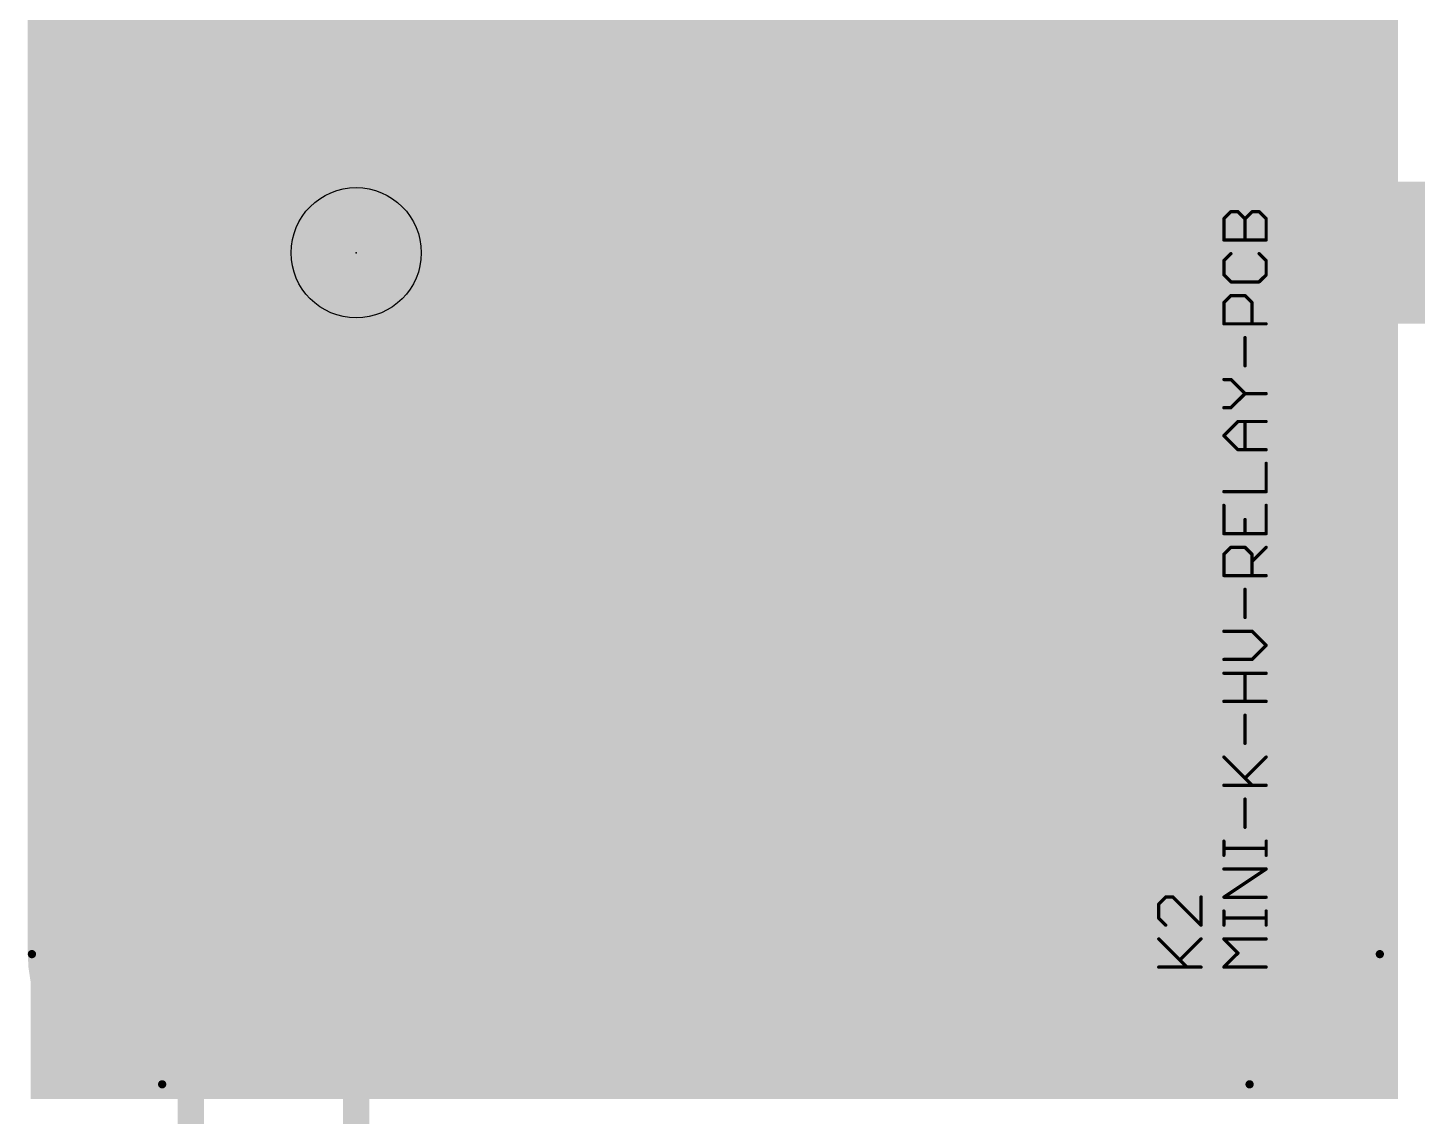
# Model space of a CAD drawing. Extents: x 8.2 to 88.1, y 6.1 to 80.7.
# Drawn here: x 47.03 to 68.36, y 15.94 to 32.67 of the extents above; entities that cross this region are included whole.
import ezdxf

# ---------------------------------------------------------------- set-up
doc = ezdxf.new("R2010")
doc.units = 0
for name, color, linetype in [('1', 22, 'CONTINUOUS'), ('17', 82, 'CONTINUOUS'), ('20', 7, 'CONTINUOUS'), ('23', 7, 'CONTINUOUS'), ('25', 253, 'CONTINUOUS'), ('27', 253, 'CONTINUOUS'), ('39', 22, 'CONTINUOUS'), ('51', 253, 'CONTINUOUS')]:
    doc.layers.add(name, color=color, linetype=linetype)

# ---------------------------------------------------------------- blocks, each defined once
blk = doc.blocks.new('RECT')
blk.add_solid([(-0.5, -0.5), (0.5, -0.5), (-0.5, 0.5), (0.5, 0.5)])
blk = doc.blocks.new('ROUNDP')
at = {"const_width": 0.5}
blk.add_lwpolyline([(0, -0.25, 1), (0, 0.25, 1), (0, -0.25)], format="xyb", dxfattribs=at)

msp = doc.modelspace()

# ---------------------------------------------------------------- linework, layer by layer
at = {"layer": '1'}
for points, const_width in [([(49.53, 12.7), (49.53, 48.26)], 0.4064), ([(54.57, 31.75), (52.07, 34.25)], 0.4064), ([(54.61, 31.75), (54.57, 31.75)], 0.4064), ([(54.61, 22.86), (54.61, 31.75)], 0.4064), ([(60.97, 26.68), (63.5, 29.21)], 2.1844), ([(63.5, 29.21), (73.01, 29.21)], 2.1844), ([(60.97, 24.17), (60.97, 26.68)], 2.1844), ([(52.07, 20.32), (54.61, 22.86)], 0.4064), ([(52.07, 12.7), (52.07, 20.32)], 0.4064)]:
    msp.add_lwpolyline(points, dxfattribs=dict(at, const_width=const_width))
for points, const_width in [([(54.57, 31.8516, 1), (54.57, 31.6484)], 0.2032), ([(54.4982, 31.6782, 1), (54.6418, 31.8218)], 0.2032), ([(54.7116, 31.75, 1), (54.5084, 31.75)], 0.2032), ([(54.61, 31.6484, 1), (54.61, 31.8516)], 0.2032), ([(63.5, 29.7561, 1), (63.5, 28.6639)], 1.0922), ([(63.8862, 28.8238, 1), (63.1138, 29.5962)], 1.0922), ([(61.5161, 26.68, 1), (60.4239, 26.68)], 1.0922), ([(60.5838, 27.0662, 1), (61.3562, 26.2938)], 1.0922), ([(60.4239, 24.17, 1), (61.5161, 24.17)], 1.0922), ([(54.6818, 22.7882, 1), (54.5382, 22.9318)], 0.2032), ([(54.5084, 22.86, 1), (54.7116, 22.86)], 0.2032), ([(52.1716, 20.32, 1), (51.9684, 20.32)], 0.2032), ([(51.9982, 20.3918, 1), (52.1418, 20.2482)], 0.2032)]:
    msp.add_lwpolyline(points, format="xyb", dxfattribs=dict(at, const_width=const_width))
at = {"layer": '20'}
msp.add_circle((52.07, 29.21), 1, dxfattribs=at)
at = {"layer": '23'}
msp.add_point((52.07, 29.21), dxfattribs=at)
at = {"layer": '25', "const_width": 0.0508}
for points in [[(64.5032, 19.313), (64.3949, 19.2047)], [(64.3949, 19.2047), (64.3949, 18.9881)], [(64.6115, 19.313), (64.5032, 19.313)], [(65.0446, 18.8799), (64.6115, 19.313)], [(65.0446, 19.313), (65.0446, 18.8799)], [(64.3949, 18.9881), (64.5032, 18.8799)], [(64.8281, 18.2354), (64.3949, 18.6685)], [(64.7198, 18.3436), (65.0446, 18.6685)], [(64.3949, 18.2354), (65.0446, 18.2354)]]:
    msp.add_lwpolyline(points, dxfattribs=at)
at = {"layer": '25', "const_width": 0.0254}
for points in [[(64.4076, 19.2047, 1), (64.3822, 19.2047)], [(64.3859, 19.2137, 1), (64.4039, 19.1957)], [(64.5032, 19.3257, 1), (64.5032, 19.3003)], [(64.5122, 19.304, 1), (64.4942, 19.322)], [(64.6205, 19.322, 1), (64.6025, 19.304)], [(64.6115, 19.3003, 1), (64.6115, 19.3257)], [(65.0573, 19.313, 1), (65.0319, 19.313)], [(64.4039, 18.9971, 1), (64.3859, 18.9791)], [(64.3822, 18.9881, 1), (64.4076, 18.9881)], [(64.4942, 18.8709, 1), (64.5122, 18.8889)], [(65.0319, 18.8799, 1), (65.0573, 18.8799)], [(65.0356, 18.8709, 1), (65.0536, 18.8889)], [(64.4039, 18.6775, 1), (64.3859, 18.6595)], [(65.0536, 18.6595, 1), (65.0356, 18.6775)], [(64.7108, 18.3526, 1), (64.7288, 18.3346)], [(64.3949, 18.2481, 1), (64.3949, 18.2227)], [(64.8191, 18.2264, 1), (64.8371, 18.2444)], [(65.0446, 18.2227, 1), (65.0446, 18.2481)]]:
    msp.add_lwpolyline(points, format="xyb", dxfattribs=at)
at = {"layer": '27', "const_width": 0.0508}
for points in [[(65.3949, 29.7316), (65.5032, 29.8399)], [(65.3949, 29.4068), (65.3949, 29.7316)], [(65.5032, 29.8399), (65.6115, 29.8399)], [(65.6115, 29.8399), (65.7198, 29.7316)], [(65.7198, 29.7316), (65.8281, 29.8399)], [(65.7198, 29.4068), (65.7198, 29.7316)], [(65.8281, 29.8399), (65.9364, 29.8399)], [(65.9364, 29.8399), (66.0446, 29.7316)], [(66.0446, 29.7316), (66.0446, 29.4068)], [(66.0446, 29.4068), (65.3949, 29.4068)], [(65.5032, 29.1954), (65.3949, 29.0871)], [(65.3949, 29.0871), (65.3949, 28.8705)], [(66.0446, 29.0871), (65.9364, 29.1954)], [(66.0446, 28.8705), (66.0446, 29.0871)], [(65.3949, 28.8705), (65.5032, 28.7623)], [(65.9364, 28.7623), (66.0446, 28.8705)], [(65.5032, 28.7623), (65.9364, 28.7623)], [(65.3949, 28.4426), (65.5032, 28.5509)], [(65.3949, 28.1178), (65.3949, 28.4426)], [(65.5032, 28.5509), (65.7198, 28.5509)], [(65.7198, 28.5509), (65.8281, 28.4426)], [(65.8281, 28.4426), (65.8281, 28.1178)], [(66.0446, 28.1178), (65.3949, 28.1178)], [(65.7198, 27.4733), (65.7198, 27.9064)], [(65.5032, 27.2619), (65.3949, 27.2619)], [(65.7198, 27.0453), (65.5032, 27.2619)], [(65.5032, 26.8288), (65.7198, 27.0453)], [(65.7198, 27.0453), (66.0446, 27.0453)], [(65.3949, 26.8288), (65.5032, 26.8288)], [(65.3949, 26.4008), (65.6115, 26.6174)], [(65.6115, 26.6174), (66.0446, 26.6174)], [(65.7198, 26.1843), (65.7198, 26.6174)], [(65.6115, 26.1843), (65.3949, 26.4008)], [(66.0446, 26.1843), (65.6115, 26.1843)], [(66.0446, 25.5398), (66.0446, 25.9729)], [(65.3949, 25.5398), (66.0446, 25.5398)], [(65.3949, 25.3284), (65.3949, 24.8953)], [(66.0446, 24.8953), (66.0446, 25.3284)], [(65.7198, 24.8953), (65.7198, 25.1118)], [(65.3949, 24.8953), (66.0446, 24.8953)], [(65.3949, 24.5756), (65.5032, 24.6839)], [(65.3949, 24.2508), (65.3949, 24.5756)], [(65.5032, 24.6839), (65.7198, 24.6839)], [(65.7198, 24.6839), (65.8281, 24.5756)], [(65.8281, 24.4673), (66.0446, 24.6839)], [(65.8281, 24.5756), (65.8281, 24.2508)], [(66.0446, 24.2508), (65.3949, 24.2508)], [(65.7198, 23.6063), (65.7198, 24.0394)], [(65.8281, 23.3949), (65.3949, 23.3949)], [(66.0446, 23.1783), (65.8281, 23.3949)], [(65.8281, 22.9618), (66.0446, 23.1783)], [(65.3949, 22.9618), (65.8281, 22.9618)], [(65.3949, 22.7504), (66.0446, 22.7504)], [(65.7198, 22.3173), (65.7198, 22.7504)], [(66.0446, 22.3173), (65.3949, 22.3173)], [(65.7198, 21.6728), (65.7198, 22.1059)], [(65.8281, 21.0283), (65.3949, 21.4614)], [(65.7198, 21.1365), (66.0446, 21.4614)], [(65.3949, 21.0283), (66.0446, 21.0283)], [(65.7198, 20.3838), (65.7198, 20.8169)], [(65.3949, 19.9541), (65.3949, 20.1706)], [(66.0446, 20.0623), (65.3949, 20.0623)], [(66.0446, 19.9541), (66.0446, 20.1706)], [(65.3949, 19.3096), (66.0446, 19.7427)], [(66.0446, 19.7427), (65.3949, 19.7427)], [(66.0446, 19.3096), (65.3949, 19.3096)], [(65.3949, 18.8799), (65.3949, 19.0964)], [(66.0446, 18.9881), (65.3949, 18.9881)], [(66.0446, 18.8799), (66.0446, 19.0964)], [(65.6115, 18.4519), (65.3949, 18.6685)], [(65.3949, 18.6685), (66.0446, 18.6685)], [(65.3949, 18.2354), (65.6115, 18.4519)], [(66.0446, 18.2354), (65.3949, 18.2354)]]:
    msp.add_lwpolyline(points, dxfattribs=at)
at = {"layer": '27', "const_width": 0.0254}
for points in [[(65.4076, 29.7316, 1), (65.3822, 29.7316)], [(65.3859, 29.7406, 1), (65.4039, 29.7226)], [(65.5032, 29.8526, 1), (65.5032, 29.8272)], [(65.5122, 29.8309, 1), (65.4942, 29.8489)], [(65.6205, 29.8489, 1), (65.6025, 29.8309)], [(65.6115, 29.8272, 1), (65.6115, 29.8526)], [(65.7325, 29.7316, 1), (65.7071, 29.7316)], [(65.7108, 29.7406, 1), (65.7288, 29.7226)], [(65.7108, 29.7226, 1), (65.7288, 29.7406)], [(65.8281, 29.8526, 1), (65.8281, 29.8272)], [(65.8371, 29.8309, 1), (65.8191, 29.8489)], [(65.9454, 29.8489, 1), (65.9274, 29.8309)], [(65.9364, 29.8272, 1), (65.9364, 29.8526)], [(66.0573, 29.7316, 1), (66.0319, 29.7316)], [(66.0356, 29.7226, 1), (66.0536, 29.7406)], [(65.3949, 29.4195, 1), (65.3949, 29.3941)], [(65.3822, 29.4068, 1), (65.4076, 29.4068)], [(65.7071, 29.4068, 1), (65.7325, 29.4068)], [(66.0319, 29.4068, 1), (66.0573, 29.4068)], [(66.0446, 29.3941, 1), (66.0446, 29.4195)], [(65.4076, 29.0871, 1), (65.3822, 29.0871)], [(65.3859, 29.0961, 1), (65.4039, 29.0781)], [(65.5122, 29.1864, 1), (65.4942, 29.2044)], [(65.9454, 29.2044, 1), (65.9274, 29.1864)], [(66.0573, 29.0871, 1), (66.0319, 29.0871)], [(66.0356, 29.0781, 1), (66.0536, 29.0961)], [(65.4039, 28.8795, 1), (65.3859, 28.8615)], [(65.3822, 28.8705, 1), (65.4076, 28.8705)], [(66.0319, 28.8705, 1), (66.0573, 28.8705)], [(66.0536, 28.8615, 1), (66.0356, 28.8795)], [(65.5032, 28.775, 1), (65.5032, 28.7496)], [(65.4942, 28.7533, 1), (65.5122, 28.7713)], [(65.9274, 28.7713, 1), (65.9454, 28.7533)], [(65.9364, 28.7496, 1), (65.9364, 28.775)], [(65.4076, 28.4426, 1), (65.3822, 28.4426)], [(65.3859, 28.4516, 1), (65.4039, 28.4336)], [(65.5032, 28.5636, 1), (65.5032, 28.5382)], [(65.5122, 28.5419, 1), (65.4942, 28.5599)], [(65.7288, 28.5599, 1), (65.7108, 28.5419)], [(65.7198, 28.5382, 1), (65.7198, 28.5636)], [(65.8408, 28.4426, 1), (65.8154, 28.4426)], [(65.8191, 28.4336, 1), (65.8371, 28.4516)], [(65.3949, 28.1305, 1), (65.3949, 28.1051)], [(65.3822, 28.1178, 1), (65.4076, 28.1178)], [(65.8154, 28.1178, 1), (65.8408, 28.1178)], [(66.0446, 28.1051, 1), (66.0446, 28.1305)], [(65.7325, 27.9064, 1), (65.7071, 27.9064)], [(65.7071, 27.4733, 1), (65.7325, 27.4733)], [(65.3949, 27.2746, 1), (65.3949, 27.2492)], [(65.5122, 27.2709, 1), (65.4942, 27.2529)], [(65.5032, 27.2492, 1), (65.5032, 27.2746)], [(65.7198, 27.058, 1), (65.7198, 27.0326)], [(65.7288, 27.0363, 1), (65.7108, 27.0543)], [(65.7108, 27.0363, 1), (65.7288, 27.0543)], [(66.0446, 27.0326, 1), (66.0446, 27.058)], [(65.3949, 26.8415, 1), (65.3949, 26.8161)], [(65.4942, 26.8378, 1), (65.5122, 26.8198)], [(65.5032, 26.8161, 1), (65.5032, 26.8415)], [(65.6115, 26.6301, 1), (65.6115, 26.6047)], [(65.6205, 26.6084, 1), (65.6025, 26.6264)], [(65.7325, 26.6174, 1), (65.7071, 26.6174)], [(66.0446, 26.6047, 1), (66.0446, 26.6301)], [(65.4039, 26.4098, 1), (65.3859, 26.3918)], [(65.3859, 26.4098, 1), (65.4039, 26.3918)], [(65.6115, 26.197, 1), (65.6115, 26.1716)], [(65.6025, 26.1753, 1), (65.6205, 26.1933)], [(65.7071, 26.1843, 1), (65.7325, 26.1843)], [(66.0446, 26.1716, 1), (66.0446, 26.197)], [(66.0573, 25.9729, 1), (66.0319, 25.9729)], [(65.3949, 25.5525, 1), (65.3949, 25.5271)], [(66.0319, 25.5398, 1), (66.0573, 25.5398)], [(66.0446, 25.5271, 1), (66.0446, 25.5525)], [(65.4076, 25.3284, 1), (65.3822, 25.3284)], [(66.0573, 25.3284, 1), (66.0319, 25.3284)], [(65.7325, 25.1118, 1), (65.7071, 25.1118)], [(65.3949, 24.908, 1), (65.3949, 24.8826)], [(65.3822, 24.8953, 1), (65.4076, 24.8953)], [(65.7071, 24.8953, 1), (65.7325, 24.8953)], [(66.0319, 24.8953, 1), (66.0573, 24.8953)], [(66.0446, 24.8826, 1), (66.0446, 24.908)], [(65.4076, 24.5756, 1), (65.3822, 24.5756)], [(65.3859, 24.5846, 1), (65.4039, 24.5666)], [(65.5032, 24.6966, 1), (65.5032, 24.6712)], [(65.5122, 24.6749, 1), (65.4942, 24.6929)], [(65.7288, 24.6929, 1), (65.7108, 24.6749)], [(65.7198, 24.6712, 1), (65.7198, 24.6966)], [(65.8408, 24.5756, 1), (65.8154, 24.5756)], [(65.8191, 24.5666, 1), (65.8371, 24.5846)], [(66.0536, 24.6749, 1), (66.0356, 24.6929)], [(65.8191, 24.4763, 1), (65.8371, 24.4583)], [(65.3949, 24.2635, 1), (65.3949, 24.2381)], [(65.3822, 24.2508, 1), (65.4076, 24.2508)], [(65.8154, 24.2508, 1), (65.8408, 24.2508)], [(66.0446, 24.2381, 1), (66.0446, 24.2635)], [(65.7325, 24.0394, 1), (65.7071, 24.0394)], [(65.7071, 23.6063, 1), (65.7325, 23.6063)], [(65.3949, 23.4076, 1), (65.3949, 23.3822)], [(65.8371, 23.4039, 1), (65.8191, 23.3859)], [(65.8281, 23.3822, 1), (65.8281, 23.4076)], [(66.0536, 23.1693, 1), (66.0356, 23.1873)], [(66.0356, 23.1693, 1), (66.0536, 23.1873)], [(65.3949, 22.9745, 1), (65.3949, 22.9491)], [(65.8191, 22.9708, 1), (65.8371, 22.9528)], [(65.8281, 22.9491, 1), (65.8281, 22.9745)], [(65.3949, 22.7631, 1), (65.3949, 22.7377)], [(65.7325, 22.7504, 1), (65.7071, 22.7504)], [(66.0446, 22.7377, 1), (66.0446, 22.7631)], [(65.3949, 22.33, 1), (65.3949, 22.3046)], [(65.7071, 22.3173, 1), (65.7325, 22.3173)], [(66.0446, 22.3046, 1), (66.0446, 22.33)], [(65.7325, 22.1059, 1), (65.7071, 22.1059)], [(65.7071, 21.6728, 1), (65.7325, 21.6728)], [(65.4039, 21.4704, 1), (65.3859, 21.4524)], [(66.0536, 21.4524, 1), (66.0356, 21.4704)], [(65.7108, 21.1455, 1), (65.7288, 21.1275)], [(65.3949, 21.041, 1), (65.3949, 21.0156)], [(65.8191, 21.0193, 1), (65.8371, 21.0373)], [(66.0446, 21.0156, 1), (66.0446, 21.041)], [(65.7325, 20.8169, 1), (65.7071, 20.8169)], [(65.7071, 20.3838, 1), (65.7325, 20.3838)], [(65.4076, 20.1706, 1), (65.3822, 20.1706)], [(65.3949, 20.075, 1), (65.3949, 20.0496)], [(66.0573, 20.1706, 1), (66.0319, 20.1706)], [(66.0446, 20.0496, 1), (66.0446, 20.075)], [(65.3822, 19.9541, 1), (65.4076, 19.9541)], [(66.0319, 19.9541, 1), (66.0573, 19.9541)], [(65.3949, 19.7554, 1), (65.3949, 19.73)], [(66.0516, 19.7321, 1), (66.0376, 19.7533)], [(66.0446, 19.73, 1), (66.0446, 19.7554)], [(65.3949, 19.3223, 1), (65.3949, 19.2969)], [(65.3879, 19.3202, 1), (65.4019, 19.299)], [(66.0446, 19.2969, 1), (66.0446, 19.3223)], [(65.4076, 19.0964, 1), (65.3822, 19.0964)], [(65.3949, 19.0008, 1), (65.3949, 18.9754)], [(66.0573, 19.0964, 1), (66.0319, 19.0964)], [(66.0446, 18.9754, 1), (66.0446, 19.0008)], [(65.3822, 18.8799, 1), (65.4076, 18.8799)], [(66.0319, 18.8799, 1), (66.0573, 18.8799)], [(65.4039, 18.6775, 1), (65.3859, 18.6595)], [(65.3949, 18.6812, 1), (65.3949, 18.6558)], [(66.0446, 18.6558, 1), (66.0446, 18.6812)], [(65.6205, 18.4429, 1), (65.6025, 18.4609)], [(65.6025, 18.4429, 1), (65.6205, 18.4609)], [(65.3949, 18.2481, 1), (65.3949, 18.2227)], [(65.3859, 18.2444, 1), (65.4039, 18.2264)], [(66.0446, 18.2227, 1), (66.0446, 18.2481)]]:
    msp.add_lwpolyline(points, format="xyb", dxfattribs=at)
at = {"layer": '51', "const_width": 0.127}
for points in [[(47.09, 18.435), (47.09, 39.9831)], [(67.79, 39.9669), (67.79, 18.435)], [(65.79, 16.435), (49.09, 16.435)]]:
    msp.add_lwpolyline(points, dxfattribs=at)
at = {"layer": '51'}
for points, const_width in [([(47.09, 18.435, 0.4142), (49.09, 16.435)], 0.127), ([(47.1218, 18.435, 1), (47.0583, 18.435)], 0.0635), ([(47.0583, 18.435, 1), (47.1218, 18.435)], 0.0635), ([(65.79, 16.435, 0.4142), (67.79, 18.435)], 0.127), ([(67.8218, 18.435, 1), (67.7583, 18.435)], 0.0635), ([(67.7583, 18.435, 1), (67.8218, 18.435)], 0.0635), ([(49.09, 16.4668, 1), (49.09, 16.4033)], 0.0635), ([(49.09, 16.4033, 1), (49.09, 16.4668)], 0.0635), ([(65.79, 16.4668, 1), (65.79, 16.4033)], 0.0635), ([(65.79, 16.4033, 1), (65.79, 16.4668)], 0.0635)]:
    msp.add_lwpolyline(points, format="xyb", dxfattribs=dict(at, const_width=const_width))

# ---------------------------------------------------------------- block references
at = {"layer": '17', "rotation": 90}
for p, xscale, yscale in [((60.97, 24.17), 3, 3), ((60.97, 24.17), 3, 3), ((52.07, 24.17), 2.25, 2.25), ((52.07, 24.17), 2.25, 2.25), ((55.29, 18.235), 3.266, 3.266), ((55.29, 18.235), 3.266, 3.266)]:
    msp.add_blockref('ROUNDP', p, dxfattribs=dict(at, xscale=xscale, yscale=yscale))
at = {"layer": '39', "xscale": 26, "yscale": 21, "rotation": 90}
msp.add_blockref('RECT', (57.57, 29.21), dxfattribs=at)

doc.saveas('drawing.dxf')
